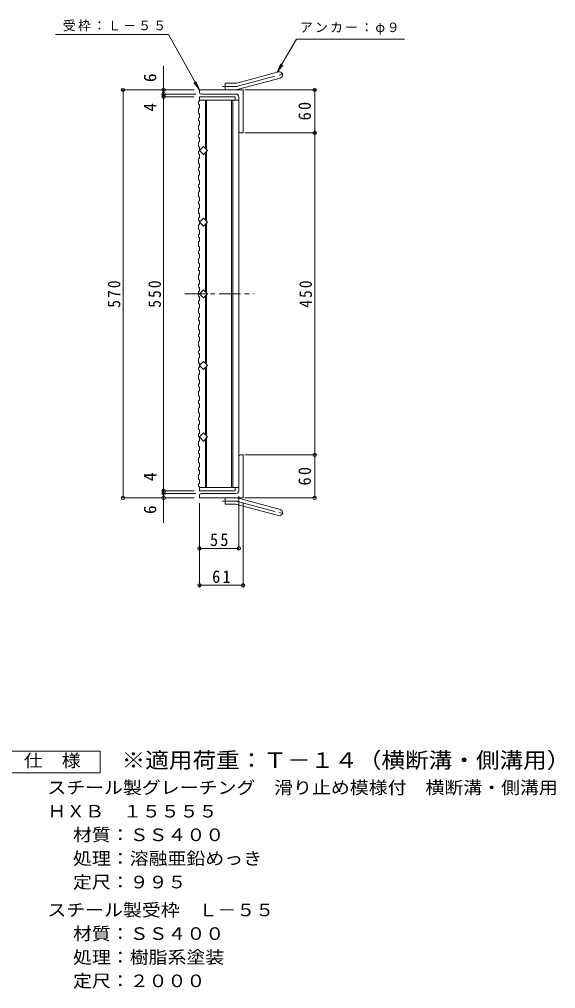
# Model space of a CAD drawing. Units: millimetres, scale not verified. Extents: x -857 to 1052, y -822 to 805.
# Drawn here: x 303 to 1052, y -672 to 682 of the extents above; entities that cross this region are included whole.
import ezdxf
from ezdxf.enums import TextEntityAlignment as Align

# ---------------------------------------------------------------- set-up
doc = ezdxf.new("R2010")
doc.units = ezdxf.units.MM
doc.header["$LTSCALE"] = 6
doc.header["$PDMODE"] = 32
doc.header["$PDSIZE"] = 4.8
doc.linetypes.add('CHAIN1', pattern=[8, 5, -1, 1, -1])
doc.linetypes.add('CHAIN2', pattern=[12, 9, -1, 1, -1])
for name, color, linetype, lineweight in [('A-1_ピット', 2, 'Continuous', 9), ('A-2_蓋', 3, 'Continuous', 9), ('A-4_寸法', 7, 'Continuous', 9), ('A-A', 3, 'Continuous', 9), ('F-5_F-5ﾚｲﾔ', 2, 'Continuous', 9)]:
    doc.layers.add(name, color=color, linetype=linetype, lineweight=lineweight)
doc.styles.add('ＭＳ ゴシック', font='')
doc.styles.get('ＭＳ ゴシック').set_extended_font_data('MS Gothic')

msp = doc.modelspace()

# ---------------------------------------------------------------- linework, layer by layer
at = {"layer": 'A-1_ピット'}
for p, q in [((606.374, 593.163), (664.565, 608.755)), ((608.703, 584.47), (666.894, 600.062)), ((554.23, 580.356), (554.23, 583.856)), ((615.23, 583.856), (554.23, 583.856)), ((590.23, 583.856), (590.23, 592.856)), ((604.045, 592.856), (590.23, 592.856)), ((615.23, 583.856), (615.23, 523.856)), ((605.229, 577.856), (556.73, 577.856)), ((609.229, 573.856), (609.229, 526.356)), ((611.73, 523.856), (615.23, 523.856)), ((609.229, 23.856), (609.229, 71.356)), ((611.73, 73.856), (615.23, 73.856)), ((615.23, 73.856), (615.23, 13.856)), ((554.23, 17.356), (554.23, 13.856)), ((615.23, 13.856), (554.23, 13.856)), ((605.229, 19.856), (556.73, 19.856)), ((590.23, 13.856), (590.23, 4.856)), ((604.045, 4.856), (590.23, 4.856)), ((606.374, 4.549), (664.565, -11.043)), ((608.703, 13.243), (666.894, -2.35))]:
    msp.add_line(p, q, dxfattribs=at)
at = {"layer": 'A-1_ピット', "linetype": 'CHAIN2'}
for p, q in [((607.539, 588.816), (672.705, 606.278)), ((604.045, 588.356), (586.425, 588.356)), ((604.045, 9.356), (586.425, 9.356)), ((607.539, 8.896), (672.705, -8.565))]:
    msp.add_line(p, q, dxfattribs=at)
at = {"layer": 'A-1_ピット'}
for centre, radius, start, end in [((665.73, 604.408), 4.5, 285.00014, 104.99991), ((604.045, 601.857), 9, 270, 285.00002), ((604.045, 601.857), 18, 270, 285), ((556.73, 580.356), 2.5, 180, 270), ((605.229, 573.856), 4, 0, 90), ((611.73, 526.356), 2.5, 180, 270), ((611.73, 71.356), 2.5, 90, 180), ((556.73, 17.356), 2.5, 90, 180), ((604.045, -4.144), 18, 74.99998, 89.99998), ((605.229, 23.856), 4, 270, 0), ((604.045, -4.144), 9, 74.99998, 90), ((665.73, -6.696), 4.5, 255.00008, 74.99986)]:
    msp.add_arc(centre, radius, start, end, dxfattribs=at)
at = {"layer": 'A-1_ピット', "linetype": 'CHAIN2'}
for centre, start, end in [((604.045, 601.856), 270, 284.99995), ((604.045, -4.144), 75.00005, 90)]:
    msp.add_arc(centre, 13.5, start, end, dxfattribs=at)
at = {"layer": 'A-2_蓋'}
for p, q in [((554.23, 573.856), (604.229, 573.856)), ((554.23, 569.356), (609.229, 569.356)), ((562.73, 569.356), (562.73, 501.67)), ((564.229, 569.356), (564.229, 500.17)), ((599.23, 569.356), (599.23, 28.356)), ((600.729, 569.356), (600.729, 28.356)), ((604.229, 573.856), (604.229, 569.356)), ((609.229, 569.356), (609.229, 28.356)), ((562.73, 496.043), (562.73, 401.67)), ((564.229, 497.542), (564.229, 400.17)), ((562.73, 396.043), (562.73, 301.67)), ((564.229, 397.543), (564.229, 300.17)), ((562.73, 201.67), (562.73, 296.042)), ((564.229, 200.17), (564.229, 297.542)), ((562.73, 101.67), (562.73, 196.043)), ((564.229, 100.17), (564.229, 197.542)), ((562.73, 28.356), (562.73, 96.043)), ((564.229, 28.356), (564.229, 97.542)), ((554.23, 28.356), (609.229, 28.356)), ((604.229, 23.856), (604.229, 28.356)), ((554.23, 23.856), (604.229, 23.856))]:
    msp.add_line(p, q, dxfattribs=at)
at = {"layer": 'A-2_蓋', "linetype": 'CHAIN1'}
msp.add_line((533.662, 298.856), (630.481, 298.856), dxfattribs=at)
at = {"layer": 'A-2_蓋'}
for points in [[(565.543, 498.856), (559.887, 493.199), (554.23, 498.856), (559.887, 504.513)], [(565.543, 398.856), (559.887, 393.199), (554.23, 398.856), (559.887, 404.513)], [(565.543, 298.856), (559.887, 293.199), (554.23, 298.856), (559.887, 304.513)], [(565.543, 198.856), (559.887, 193.199), (554.23, 198.856), (559.887, 204.513)], [(565.543, 98.856), (559.887, 93.199), (554.23, 98.856), (559.887, 104.513)]]:
    msp.add_lwpolyline(points, close=True, dxfattribs=at)
at = {"layer": 'A-4_寸法'}
for p, q in [((353.294, 661.063), (511.064, 661.063)), ((554.23, 583.856), (511.064, 661.063)), ((662.98, 608.306), (689.625, 654.456)), ((689.625, 654.456), (840.833, 654.456)), ((504.23, -20.921), (504.23, 617.293)), ((662.98, 608.306), (667.763, 619.854)), ((662.98, 608.306), (670.589, 618.222)), ((546.73, 583.856), (446.019, 583.856)), ((447.519, 13.856), (447.519, 583.856)), ((554.23, 583.856), (546.62, 593.773)), ((554.23, 583.856), (549.446, 595.405)), ((617.73, 583.856), (716.73, 583.856)), ((715.23, 13.856), (715.23, 583.856)), ((549.23, 577.856), (502.73, 577.856)), ((546.73, 573.856), (502.73, 573.856)), ((617.73, 523.856), (716.73, 523.856)), ((617.73, 73.856), (716.73, 73.856)), ((546.73, 13.856), (446.019, 13.856)), ((546.73, 23.856), (502.73, 23.856)), ((549.23, 19.856), (502.73, 19.856)), ((609.229, 16.356), (609.229, -58.244)), ((617.73, 13.856), (716.73, 13.856)), ((554.23, 6.356), (554.23, -109.803)), ((615.229, 6.356), (615.229, -109.803)), ((554.23, -56.744), (609.229, -56.744)), ((554.23, -108.303), (615.229, -108.303))]:
    msp.add_line(p, q, dxfattribs=at)
for p in [(447.519, 583.856), (504.23, 583.856), (715.23, 583.856), (504.23, 577.856), (504.23, 573.856), (715.23, 523.856), (715.23, 73.856), (447.519, 13.856), (504.23, 23.856), (504.23, 19.856), (504.23, 13.856), (715.23, 13.856), (554.23, -56.744), (609.229, -56.744), (554.23, -108.303), (615.229, -108.303)]:
    msp.add_point(p, dxfattribs=at)
at = {"layer": 'A-A'}
for p, q in [((554.23, 573.856), (554.23, 568.213)), ((552.729, 567.213), (554.23, 568.213)), ((552.729, 567.213), (552.729, 564.213)), ((552.729, 564.213), (554.23, 563.213)), ((552.729, 557.1), (554.23, 558.1)), ((552.729, 557.1), (552.729, 551.1)), ((554.23, 563.213), (554.23, 558.1)), ((552.729, 551.1), (554.23, 550.1)), ((552.729, 543.987), (554.23, 544.987)), ((552.729, 543.987), (552.729, 540.987)), ((554.23, 544.987), (554.23, 550.1)), ((552.729, 540.987), (554.23, 539.987)), ((552.729, 533.874), (554.23, 534.874)), ((552.729, 533.874), (552.729, 527.874)), ((554.23, 539.987), (554.23, 534.874)), ((552.729, 527.874), (554.23, 526.874)), ((552.729, 520.761), (554.23, 521.761)), ((552.729, 520.761), (552.729, 517.761)), ((552.729, 517.761), (554.23, 516.761)), ((554.23, 521.761), (554.23, 526.874)), ((554.23, 516.761), (554.23, 511.648)), ((552.729, 510.648), (554.23, 511.648)), ((552.729, 510.648), (552.729, 504.648)), ((552.729, 504.648), (554.23, 503.648)), ((554.23, 498.535), (554.23, 503.648)), ((552.729, 497.535), (554.23, 498.535)), ((552.729, 497.535), (552.729, 494.535)), ((552.729, 494.535), (554.23, 493.535)), ((552.729, 487.422), (554.23, 488.422)), ((552.729, 487.422), (552.729, 481.422)), ((554.23, 493.535), (554.23, 488.422)), ((552.729, 481.422), (554.23, 480.422)), ((552.729, 474.309), (554.23, 475.309)), ((552.729, 474.309), (552.729, 471.309)), ((554.23, 475.309), (554.23, 480.422)), ((552.729, 471.309), (554.23, 470.309)), ((552.729, 464.196), (554.23, 465.196)), ((552.729, 464.196), (552.729, 458.196)), ((554.23, 470.309), (554.23, 465.196)), ((552.729, 458.196), (554.23, 457.196)), ((552.729, 451.083), (554.23, 452.083)), ((552.729, 451.083), (552.729, 448.083)), ((552.729, 448.083), (554.23, 447.083)), ((554.23, 452.083), (554.23, 457.196)), ((554.23, 447.083), (554.23, 441.97)), ((552.729, 440.97), (554.23, 441.97)), ((552.729, 440.97), (552.729, 434.97)), ((552.729, 434.97), (554.23, 433.97)), ((554.23, 428.857), (554.23, 433.97)), ((552.729, 427.857), (554.23, 428.857)), ((552.729, 427.857), (552.729, 424.857)), ((552.729, 424.857), (554.23, 423.857)), ((554.23, 423.857), (554.23, 418.744)), ((552.729, 417.744), (554.23, 418.744)), ((552.729, 417.744), (552.729, 411.744)), ((552.729, 411.744), (554.23, 410.744)), ((554.23, 405.631), (554.23, 410.744)), ((552.729, 404.631), (554.23, 405.631)), ((552.729, 404.631), (552.729, 401.631)), ((552.729, 401.631), (554.23, 400.631)), ((552.729, 394.518), (554.23, 395.518)), ((552.729, 394.518), (552.729, 388.518)), ((554.23, 400.631), (554.23, 395.518)), ((552.729, 388.518), (554.23, 387.518)), ((552.729, 381.405), (554.23, 382.405)), ((552.729, 381.405), (552.729, 378.405)), ((554.23, 382.405), (554.23, 387.518)), ((552.729, 378.405), (554.23, 377.405)), ((552.729, 371.292), (554.23, 372.292)), ((552.729, 371.292), (552.729, 365.292)), ((554.23, 377.405), (554.23, 372.292)), ((552.729, 365.292), (554.23, 364.292)), ((552.729, 358.179), (554.23, 359.179)), ((552.729, 358.179), (552.729, 355.179)), ((552.729, 355.179), (554.23, 354.179)), ((554.23, 359.179), (554.23, 364.292)), ((554.23, 354.179), (554.23, 349.066)), ((552.729, 348.066), (554.23, 349.066)), ((552.729, 348.066), (552.729, 342.066)), ((552.729, 342.066), (554.23, 341.066)), ((554.23, 335.953), (554.23, 341.066)), ((552.729, 334.953), (554.23, 335.953)), ((552.729, 334.953), (552.729, 331.953)), ((552.729, 331.953), (554.23, 330.953)), ((552.729, 324.84), (554.23, 325.84)), ((554.23, 330.953), (554.23, 325.84)), ((552.729, 324.84), (552.729, 318.84)), ((552.729, 318.84), (554.23, 317.84)), ((552.729, 311.727), (554.23, 312.727)), ((552.729, 311.727), (552.729, 308.727)), ((554.23, 312.727), (554.23, 317.84)), ((552.729, 308.727), (554.23, 307.727)), ((552.729, 301.614), (554.23, 302.614)), ((552.729, 301.614), (552.729, 295.614)), ((554.23, 307.727), (554.23, 302.614)), ((552.729, 295.614), (554.23, 294.614)), ((552.729, 288.501), (554.23, 289.501)), ((552.729, 288.501), (552.729, 285.501)), ((552.729, 285.501), (554.23, 284.501)), ((554.23, 289.501), (554.23, 294.614)), ((554.23, 284.501), (554.23, 279.388)), ((552.729, 278.388), (554.23, 279.388)), ((552.729, 278.388), (552.729, 272.388)), ((552.729, 272.388), (554.23, 271.388)), ((554.23, 266.275), (554.23, 271.388)), ((552.729, 265.275), (554.23, 266.275)), ((552.729, 265.275), (552.729, 262.275)), ((552.729, 262.275), (554.23, 261.275)), ((554.23, 261.275), (554.23, 256.162)), ((552.729, 255.162), (554.23, 256.162)), ((552.729, 255.162), (552.729, 249.162)), ((552.729, 249.162), (554.23, 248.162)), ((554.23, 243.049), (554.23, 248.162)), ((552.729, 242.049), (554.23, 243.049)), ((552.729, 242.049), (552.729, 239.049)), ((552.729, 239.049), (554.23, 238.049)), ((552.729, 231.936), (554.23, 232.936)), ((552.729, 231.936), (552.729, 225.936)), ((554.23, 238.049), (554.23, 232.936)), ((552.729, 225.936), (554.23, 224.936)), ((552.729, 218.823), (554.23, 219.823)), ((552.729, 218.823), (552.729, 215.823)), ((554.23, 219.823), (554.23, 224.936)), ((552.729, 215.823), (554.23, 214.823)), ((552.729, 208.71), (554.23, 209.71)), ((552.729, 208.71), (552.729, 202.71)), ((554.23, 214.823), (554.23, 209.71)), ((552.729, 202.71), (554.23, 201.71)), ((552.729, 195.597), (554.23, 196.597)), ((552.729, 195.597), (552.729, 192.597)), ((552.729, 192.597), (554.23, 191.597)), ((554.23, 196.597), (554.23, 201.71)), ((554.23, 191.597), (554.23, 186.484)), ((552.729, 185.484), (554.23, 186.484)), ((552.729, 185.484), (552.729, 179.484)), ((552.729, 179.484), (554.23, 178.484)), ((554.23, 173.371), (554.23, 178.484)), ((552.729, 172.371), (554.23, 173.371)), ((552.729, 172.371), (552.729, 169.371)), ((552.729, 169.371), (554.23, 168.371)), ((552.729, 162.258), (554.23, 163.258)), ((554.23, 168.371), (554.23, 163.258)), ((552.729, 162.258), (552.729, 156.258)), ((552.729, 156.258), (554.23, 155.258)), ((552.729, 149.145), (554.23, 150.145)), ((552.729, 149.145), (552.729, 146.145)), ((554.23, 150.145), (554.23, 155.258)), ((552.729, 146.145), (554.23, 145.145)), ((552.729, 139.032), (554.23, 140.032)), ((552.729, 139.032), (552.729, 133.032)), ((554.23, 145.145), (554.23, 140.032)), ((552.729, 133.032), (554.23, 132.032)), ((552.729, 125.919), (554.23, 126.92)), ((552.729, 125.919), (552.729, 122.919)), ((552.729, 122.919), (554.23, 121.919)), ((554.23, 126.92), (554.23, 132.032)), ((554.23, 121.919), (554.23, 116.806)), ((552.729, 115.806), (554.23, 116.806)), ((552.729, 115.806), (552.729, 109.806)), ((552.729, 109.806), (554.23, 108.806)), ((554.23, 103.694), (554.23, 108.806)), ((552.729, 102.694), (554.23, 103.694)), ((552.729, 102.694), (552.729, 99.694)), ((552.729, 99.694), (554.23, 98.693)), ((554.23, 98.693), (554.23, 93.581)), ((552.729, 92.58), (554.23, 93.581)), ((552.729, 92.58), (552.729, 86.581)), ((552.729, 86.581), (554.23, 85.58)), ((554.23, 80.468), (554.23, 85.58)), ((552.729, 79.468), (554.23, 80.468)), ((552.729, 79.468), (552.729, 76.468)), ((552.729, 76.468), (554.23, 75.468)), ((552.729, 69.355), (554.23, 70.355)), ((552.729, 69.355), (552.729, 63.355)), ((554.23, 75.468), (554.23, 70.355)), ((552.729, 63.355), (554.23, 62.355)), ((552.729, 56.242), (554.23, 57.242)), ((552.729, 56.242), (552.729, 53.242)), ((554.23, 57.242), (554.23, 62.355)), ((552.729, 53.242), (554.23, 52.242)), ((552.729, 46.129), (554.23, 47.129)), ((552.729, 46.129), (552.729, 40.129)), ((554.23, 52.242), (554.23, 47.129)), ((552.729, 40.129), (554.23, 39.129)), ((552.729, 33.016), (554.23, 34.016)), ((552.729, 33.016), (552.729, 30.016)), ((552.729, 30.016), (554.23, 29.016)), ((554.23, 34.016), (554.23, 39.129)), ((554.23, 29.016), (554.23, 23.856))]:
    msp.add_line(p, q, dxfattribs=at)
at = {"layer": 'F-5_F-5ﾚｲﾔ'}
msp.add_lwpolyline([(280.55, -370.164), (280.55, -340.164), (415.55, -340.164), (415.55, -370.164)], close=True, dxfattribs=at)

# ---------------------------------------------------------------- texts
at = {"layer": 'A-4_寸法', "color": 2, "style": 'ＭＳ ゴシック'}
for s, p in [('6', (499.23, 594.641)), ('4', (499.23, 553.475)), ('4', (499.23, 37.259)), ('6', (499.23, -8.733))]:
    msp.add_text(s, height=17.6, rotation=90, dxfattribs=at).set_placement(p, align=Align.BOTTOM_LEFT)
at = {"layer": 'A-4_寸法', "char_height": 13.2, "attachment_point": 7, "style": 'ＭＳ ゴシック'}
for s, insert in [('\\T1.17;受枠：Ｌ－５５', (363.396, 665.514)), ('\\T1.17;アンカー：φ９', (694.644, 660.861))]:
    msp.add_mtext(s, dxfattribs=dict(at, insert=insert))
at = {"layer": 'A-4_寸法', "color": 2, "char_height": 17.6, "attachment_point": 7, "rotation": 90, "style": 'ＭＳ ゴシック'}
for s, insert in [('\\T1.27;\\W0.95;60', (710.23, 541.106)), ('\\T1.27;\\W0.9;570', (443.919, 279.356)), ('\\T1.27;\\W0.9;550', (500.63, 279.356)), ('\\T1.27;\\W0.9;450', (711.63, 279.356)), ('\\T1.27;\\W0.95;60', (710.23, 31.106))]:
    msp.add_mtext(s, dxfattribs=dict(at, insert=insert))
at = {"layer": 'A-4_寸法', "color": 2, "char_height": 17.6, "attachment_point": 7, "style": 'ＭＳ ゴシック'}
for s, insert in [('\\T1.27;\\W0.95;55', (568.98, -53.744)), ('\\T1.27;\\W0.95;61', (571.98, -105.303))]:
    msp.add_mtext(s, dxfattribs=dict(at, insert=insert))
at = {"layer": 'F-5_F-5ﾚｲﾔ', "color": 3, "style": 'ＭＳ ゴシック', "width": 1.1}
msp.add_text('※適用荷重：Ｔ－１４（横断溝・側溝用）', height=21.99, dxfattribs=at).set_placement((445.55, -370.164), align=Align.BOTTOM_LEFT)
at = {"layer": 'F-5_F-5ﾚｲﾔ', "style": 'ＭＳ ゴシック', "width": 1.1}
for s, p in [('仕\u3000様', (309.051, -367.164)), ('スチール製グレーチング\u3000滑り止め模様付\u3000横断溝・側溝用', (341.804, -404.917)), ('ＨＸＢ\u3000１５５５５', (341.804, -437.917)), ('材質：ＳＳ４００', (377.632, -470.915)), ('処理：溶融亜鉛めっき', (377.632, -503.916)), ('定尺：９９５', (377.632, -536.917)), ('スチール製受枠\u3000Ｌ－５５', (341.805, -575.916)), ('材質：ＳＳ４００', (377.632, -608.916)), ('処理：樹脂系塗装', (377.632, -641.916)), ('定尺：２０００', (377.632, -674.916))]:
    msp.add_text(s, height=17.6, dxfattribs=at).set_placement(p, align=Align.BOTTOM_LEFT)

doc.saveas('drawing.dxf')
